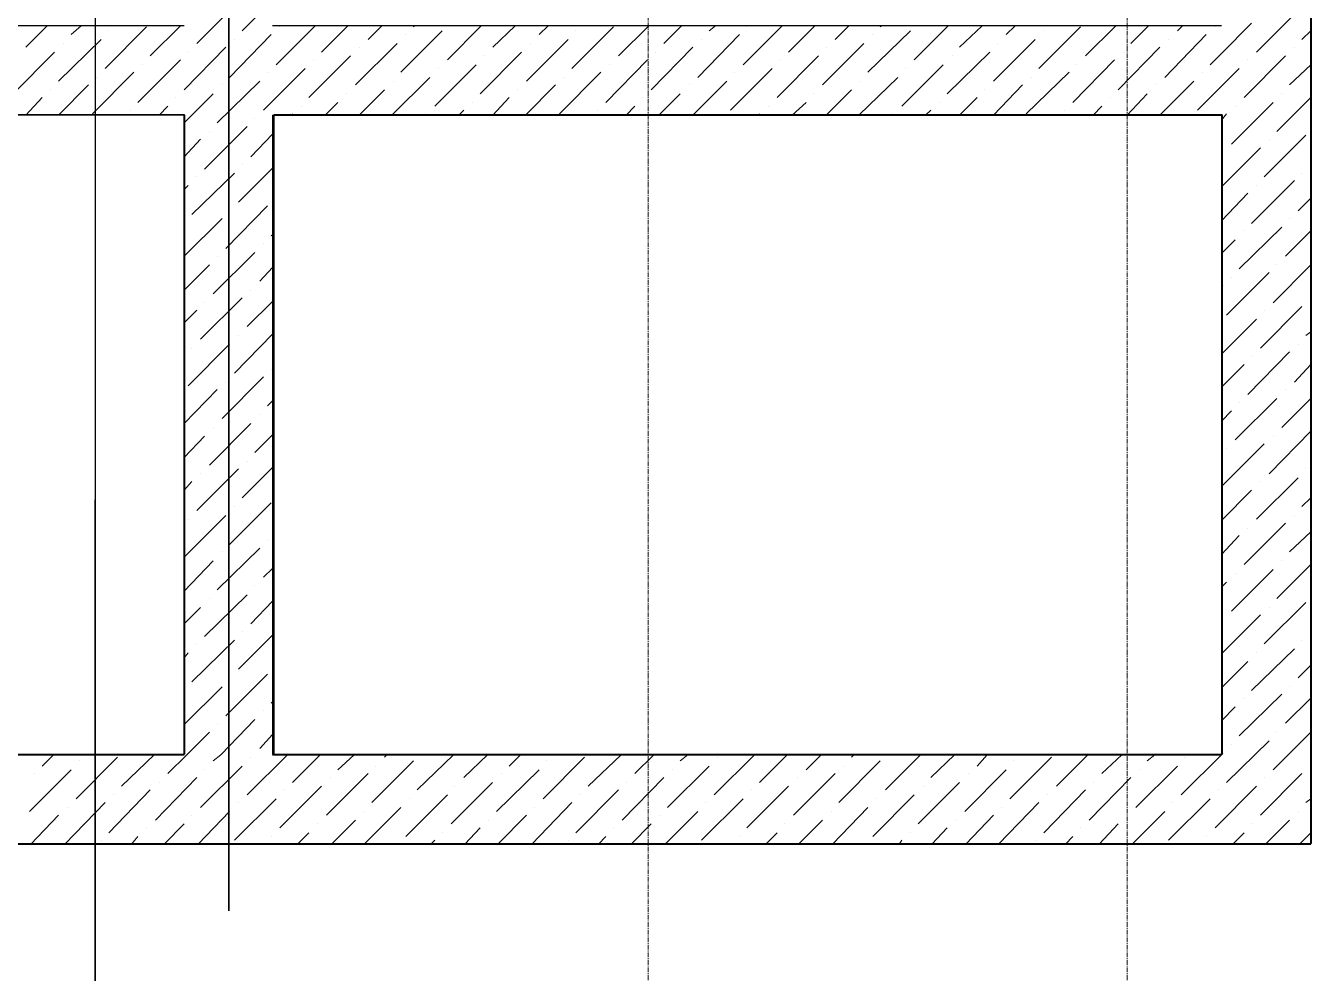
# Model space of a CAD drawing. Header units: millimetres. Extents: x -10178924 to 11692288, y -947381 to 58396.
# Drawn here: x 748715 to 753039, y -838164 to -834977 of the extents above; entities that cross this region are included whole.
import ezdxf

# ---------------------------------------------------------------- set-up
doc = ezdxf.new("R2010")
doc.units = ezdxf.units.MM
doc.linetypes.add('осевая', pattern=[50.8, 31.75, -6.35, 6.35, -6.35])
for name, color, linetype, lineweight in [('PDF _0', 7, 'Continuous', 9), ('PDF _Разрезы', 7, 'Continuous', 9), ('PDF _Стены', 7, 'Continuous', 9), ('Оси', 253, 'Continuous', 9), ('Размеры осевые', 153, 'Continuous', 9), ('Стены', 7, 'Continuous', 20)]:
    doc.layers.add(name, color=color, linetype=linetype, lineweight=lineweight)
doc.layers.add('PDF _PDF _Разрезы', color=7, linetype='Continuous')
doc.layers.add('PDF _Оси', color=8, linetype='Continuous', true_color=0x414141)

# ---------------------------------------------------------------- blocks, each defined once
blk = doc.blocks.new('A$C5282721b')
at = {"layer": 'PDF _Разрезы', "color": 18, "lineweight": 9, "true_color": 0x000000, "transparency": 33554687}
blk.add_lwpolyline([(26590.978, -58613.553), (26594.843, 2746.034)], dxfattribs=at)
at = {"layer": 'Оси', "color": 18, "ltscale": 50, "true_color": 0x000000, "transparency": 33554687}
blk.add_line((27041.112, -48091.494), (27041.112, -57162.83), dxfattribs=at)
at = {"layer": 'Размеры осевые', "color": 251, "linetype": 'осевая', "ltscale": 0.5, "transparency": 33554687}
for p, q in [((28450, -58512.867), (28450, -4812.867)), ((30062.087, -58512.867), (30062.087, -46412.867))]:
    blk.add_line(p, q, dxfattribs=at)
at = {"layer": 'Стены', "color": 18, "linetype": 'Continuous', "lineweight": 25, "true_color": 0x000000, "transparency": 33554687}
for p, q in [((30680.879, -48466.478), (30680.879, -56936.52)), ((26891.112, -54486.52), (23701.346, -54486.52)), ((26891.112, -54486.52), (26891.112, -56636.52)), ((30380.879, -54486.52), (27191.112, -54486.52)), ((27191.112, -54486.52), (27191.112, -56636.52)), ((30380.879, -54486.52), (30380.879, -56636.52)), ((23701.346, -56636.52), (26891.112, -56636.52)), ((27191.112, -56636.52), (30380.879, -56636.52)), ((23401.346, -56936.52), (30680.879, -56936.52))]:
    blk.add_line(p, q, dxfattribs=at)

msp = doc.modelspace()

# ---------------------------------------------------------------- linework, layer by layer
at = {"layer": 'PDF _0', "lineweight": 0}
for points in [[(749291.2, -835036.8), (749430.9, -834897.1)], [(749443.6, -834994.4), (749545.2, -834892.8)], [(752855.7, -835066.4), (752995.4, -834926.7)], [(748715.5, -835049.5), (748787.4, -834977.5)], [(748867.9, -835007.1), (748901.7, -834977.5)], [(748982.2, -835121.4), (749121.9, -834981.7)], [(748994.9, -834994.4), (748994.9, -834994.4)], [(749134.6, -835079.1), (749236.2, -834977.5)], [(749557.9, -835108.7), (749689.1, -834977.5)], [(749570.6, -834981.7), (749570.6, -834981.7)], [(749710.3, -835066.4), (749799.2, -834977.5)], [(749866.9, -835024.1), (749913.5, -834977.5)], [(749977, -835134.1), (750116.7, -834994.4)], [(750019.3, -834981.7), (750023.6, -834977.5)], [(750133.6, -835091.8), (750247.9, -834977.5)], [(750286.1, -835049.5), (750362.2, -834977.5)], [(750442.7, -835007.1), (750472.3, -834977.5)], [(750552.8, -835121.4), (750692.4, -834981.7)], [(750565.5, -834994.4), (750565.5, -834994.4)], [(750709.4, -835079.1), (750811, -834977.5)], [(750861.8, -835036.8), (750921.1, -834977.5)], [(751014.2, -834994.4), (751035.4, -834977.5)], [(751128.5, -835108.7), (751259.7, -834977.5)], [(751141.2, -834981.7), (751141.2, -834981.7)], [(751280.9, -835066.4), (751369.8, -834977.5)], [(751437.5, -835024.1), (751484.1, -834977.5)], [(751547.6, -835134.1), (751691.5, -834994.4)], [(751589.9, -834981.7), (751594.2, -834977.5)], [(751704.2, -835091.8), (751818.5, -834977.5)], [(751856.6, -835049.5), (751932.8, -834977.5)], [(752013.3, -835007.1), (752042.9, -834977.5)], [(752123.3, -835121.4), (752263, -834981.7)], [(752140.3, -834994.4), (752140.3, -834994.4)], [(752280, -835079.1), (752381.6, -834977.5)], [(752432.4, -835036.8), (752491.6, -834977.5)], [(752589, -834994.4), (752605.9, -834977.5)], [(752716, -834981.7), (752716, -834981.7)], [(752737.2, -835070.6), (752838.8, -834969)], [(753008.1, -835024.1), (753037.7, -834994.4)], [(748825.5, -835163.8), (748969.5, -835024.1)], [(748842.5, -835036.8), (748842.5, -835036.8)], [(749401.3, -835151.1), (749541, -835007.1)], [(749418.2, -835024.1), (749418.2, -835024.1)], [(749824.6, -835176.5), (749964.3, -835036.8)], [(749993.9, -835007.1), (749993.9, -835007.1)], [(750400.4, -835163.8), (750540, -835024.1)], [(750413.1, -835036.8), (750413.1, -835036.8)], [(750976.1, -835151.1), (751115.8, -835007.1)], [(750988.8, -835024.1), (750988.8, -835024.1)], [(751395.2, -835176.5), (751534.9, -835036.8)], [(751564.5, -835007.1), (751564.5, -835007.1)], [(751970.9, -835163.8), (752110.6, -835024.1)], [(751983.6, -835036.8), (751983.6, -835036.8)], [(752546.7, -835151.1), (752686.4, -835007.1)], [(752559.4, -835024.1), (752559.4, -835024.1)], [(748673.1, -835206.1), (748812.8, -835066.4)], [(749248.9, -835193.4), (749388.6, -835049.5)], [(749261.6, -835066.4), (749261.6, -835066.4)], [(749668, -835218.8), (749807.7, -835079.1)], [(749837.3, -835049.5), (749837.3, -835049.5)], [(750243.7, -835206.1), (750383.4, -835066.4)], [(750256.4, -835079.1), (750256.4, -835079.1)], [(750819.5, -835193.4), (750959.1, -835049.5)], [(750832.2, -835066.4), (750832.2, -835066.4)], [(751242.8, -835218.8), (751382.5, -835079.1)], [(751407.9, -835049.5), (751407.9, -835049.5)], [(751814.3, -835206.1), (751958.2, -835066.4)], [(751831.2, -835079.1), (751831.2, -835079.1)], [(752390, -835193.4), (752529.7, -835049.5)], [(752407, -835066.4), (752407, -835066.4)], [(752699.1, -835108.7), (752737.2, -835070.6)], [(752813.4, -835218.8), (752953.1, -835079.1)], [(752982.7, -835049.5), (752982.7, -835049.5)], [(749092.2, -835235.7), (749236.2, -835091.8)], [(749109.2, -835108.7), (749109.2, -835108.7)], [(749515.6, -835261.1), (749655.3, -835121.4)], [(749684.9, -835091.8), (749684.9, -835091.8)], [(750091.3, -835248.4), (750231, -835108.7)], [(750104, -835121.4), (750104, -835121.4)], [(750667.1, -835235.7), (750806.7, -835091.8)], [(750679.8, -835108.7), (750679.8, -835108.7)], [(751086.2, -835261.1), (751225.8, -835121.4)], [(751255.5, -835091.8), (751255.5, -835091.8)], [(751661.9, -835248.4), (751801.6, -835108.7)], [(751674.6, -835121.4), (751674.6, -835121.4)], [(752237.6, -835235.7), (752377.3, -835091.8)], [(752250.3, -835108.7), (752250.3, -835108.7)], [(752737.2, -835180.7), (752796.4, -835121.4)], [(752826.1, -835091.8), (752826.1, -835091.8)], [(752965.8, -835176.5), (753037.7, -835108.7)], [(748939.8, -835273.8), (749079.5, -835134.1)], [(748952.5, -835151.1), (748952.5, -835151.1)], [(749358.9, -835303.5), (749502.9, -835163.8)], [(749528.3, -835134.1), (749528.3, -835134.1)], [(749947.4, -835278.1), (750074.4, -835151.1)], [(749951.6, -835163.8), (749951.6, -835163.8)], [(750510.4, -835273.8), (750650.1, -835134.1)], [(750523.1, -835151.1), (750523.1, -835151.1)], [(750959.2, -835278.1), (751073.5, -835163.8)], [(751098.9, -835134.1), (751098.9, -835134.1)], [(751518, -835278.1), (751649.2, -835151.1)], [(751522.2, -835163.8), (751522.2, -835163.8)], [(752081, -835273.8), (752224.9, -835134.1)], [(752097.9, -835151.1), (752097.9, -835151.1)], [(752529.7, -835278.1), (752644, -835163.8)], [(752673.7, -835134.1), (752673.7, -835134.1)], [(748800.1, -835193.4), (748800.1, -835193.4)], [(748825.5, -835278.1), (748927.1, -835176.5)], [(749248.9, -835303.5), (749346.2, -835206.1)], [(749375.9, -835176.5), (749375.9, -835176.5)], [(749795, -835206.1), (749795, -835206.1)], [(749837.3, -835278.1), (749922, -835193.4)], [(750370.7, -835193.4), (750370.7, -835193.4)], [(750396.1, -835278.1), (750497.7, -835176.5)], [(750844.9, -835278.1), (750916.8, -835206.1)], [(750946.5, -835176.5), (750946.5, -835176.5)], [(751365.6, -835206.1), (751365.6, -835206.1)], [(751407.9, -835278.1), (751492.6, -835193.4)], [(751941.3, -835193.4), (751941.3, -835193.4)], [(751970.9, -835278.1), (752068.3, -835176.5)], [(752419.7, -835278.1), (752487.4, -835206.1)], [(752517, -835176.5), (752517, -835176.5)], [(752656.7, -835261.1), (752737.2, -835180.7)], [(752940.4, -835206.1), (752940.4, -835206.1)], [(748715.5, -835278.1), (748770.5, -835218.8)], [(749164.2, -835278.1), (749193.8, -835248.4)], [(749219.2, -835218.8), (749219.2, -835218.8)], [(749642.6, -835248.4), (749642.6, -835248.4)], [(749723, -835278.1), (749765.3, -835235.7)], [(750218.3, -835235.7), (750218.3, -835235.7)], [(750286.1, -835278.1), (750341.1, -835218.8)], [(750734.8, -835278.1), (750764.4, -835248.4)], [(750789.8, -835218.8), (750789.8, -835218.8)], [(751213.2, -835248.4), (751213.2, -835248.4)], [(751293.6, -835278.1), (751340.2, -835235.7)], [(751788.9, -835235.7), (751788.9, -835235.7)], [(751856.6, -835278.1), (751915.9, -835218.8)], [(752305.4, -835278.1), (752335, -835248.4)], [(752364.6, -835218.8), (752364.6, -835218.8)], [(752771, -835375.4), (752910.7, -835235.7)], [(752783.7, -835248.4), (752783.7, -835248.4)], [(752923.4, -835333.1), (753037.7, -835218.8)], [(749066.8, -835261.1), (749066.8, -835261.1)], [(749485.9, -835290.8), (749485.9, -835290.8)], [(749612.9, -835278.1), (749612.9, -835273.8)], [(750061.7, -835273.8), (750061.7, -835273.8)], [(750171.8, -835278.1), (750188.7, -835261.1)], [(750637.4, -835261.1), (750637.4, -835261.1)], [(751183.5, -835278.1), (751183.5, -835273.8)], [(751632.3, -835273.8), (751632.3, -835273.8)], [(751742.3, -835278.1), (751759.3, -835261.1)], [(752208, -835261.1), (752208, -835261.1)], [(752737.2, -835295), (752754.1, -835273.8)], [(749316.6, -835460.1), (749460.5, -835316.2)], [(749333.5, -835333.1), (749333.5, -835333.1)], [(749473.2, -835417.8), (749545.2, -835341.6)], [(749248.9, -835417.8), (749303.9, -835358.5)], [(752737.2, -835519.4), (752868.4, -835388.1)], [(752881.1, -835485.5), (753020.8, -835345.8)], [(752898, -835358.5), (752898, -835358.5)], [(752741.4, -835400.8), (752741.4, -835400.8)], [(749274.3, -835612.5), (749418.2, -835472.8)], [(749430.9, -835570.2), (749545.2, -835455.9)], [(749443.6, -835443.2), (749443.6, -835443.2)], [(753008.1, -835472.8), (753008.1, -835472.8)], [(753037.7, -835443.2), (753037.7, -835443.2)], [(749248.9, -835527.8), (749261.6, -835515.1)], [(749291.2, -835485.5), (749291.2, -835485.5)], [(752838.8, -835642.1), (752982.7, -835498.2)], [(752855.7, -835515.1), (752855.7, -835515.1)], [(752737.2, -835633.7), (752826.1, -835540.5)], [(752995.4, -835599.8), (753037.7, -835557.5)], [(749388.6, -835726.8), (749528.3, -835582.9)], [(749401.3, -835599.8), (749401.3, -835599.8)], [(749248.9, -835752.2), (749375.9, -835625.2)], [(749248.9, -835642.1), (749248.9, -835642.1)], [(752965.8, -835625.2), (752965.8, -835625.2)], [(749541, -835684.5), (749545.2, -835680.2)], [(752796.4, -835794.5), (752940.4, -835654.8)], [(752813.4, -835667.5), (752813.4, -835667.5)], [(752953.1, -835752.2), (753037.7, -835667.5)], [(749515.6, -835709.9), (749515.6, -835709.9)], [(752737.2, -835743.7), (752783.7, -835697.2)], [(749346.2, -835879.2), (749485.9, -835739.5)], [(749358.9, -835752.2), (749358.9, -835752.2)], [(749248.9, -835866.5), (749333.5, -835781.8)], [(749502.9, -835836.9), (749545.2, -835790.3)], [(752754.1, -835951.2), (752898, -835807.2)], [(752910.7, -835908.8), (753037.7, -835781.8)], [(752923.4, -835781.8), (752923.4, -835781.8)], [(752737.2, -835858), (752741.4, -835849.6)], [(752771, -835824.2), (752771, -835824.2)], [(749303.9, -836031.6), (749443.6, -835891.9)], [(749460.5, -835989.3), (749545.2, -835904.6)], [(749473.2, -835866.5), (749473.2, -835866.5)], [(753037.7, -835891.9), (753037.7, -835891.9)], [(749248.9, -835976.6), (749291.2, -835934.2)], [(749316.6, -835908.8), (749316.6, -835908.8)], [(752868.4, -836061.2), (753008.1, -835921.5)], [(752881.1, -835934.2), (752881.1, -835934.2)], [(752737.2, -836082.4), (752855.7, -835963.9)], [(749418.2, -836145.9), (749545.2, -836014.7)], [(749430.9, -836018.9), (749430.9, -836018.9)], [(753020.8, -836018.9), (753037.7, -836006.2)], [(749261.6, -836188.2), (749401.3, -836048.5)], [(749274.3, -836061.2), (749274.3, -836061.2)], [(752826.1, -836217.9), (752965.8, -836073.9)], [(752995.4, -836048.5), (752995.4, -836048.5)], [(749248.9, -836090.9), (749248.9, -836090.9)], [(752737.2, -836192.5), (752813.4, -836116.3)], [(752838.8, -836090.9), (752838.8, -836090.9)], [(752982.7, -836175.5), (753037.7, -836116.3)], [(749375.9, -836298.3), (749515.6, -836158.6)], [(749541, -836133.2), (749541, -836133.2)], [(749248.9, -836315.2), (749358.9, -836200.9)], [(749388.6, -836175.5), (749388.6, -836175.5)], [(752953.1, -836200.9), (752953.1, -836200.9)], [(749528.3, -836256), (749545.2, -836239)], [(752783.7, -836370.3), (752923.4, -836230.6)], [(752796.4, -836243.3), (752796.4, -836243.3)], [(752940.4, -836327.9), (753037.7, -836230.6)], [(749502.9, -836285.6), (749502.9, -836285.6)], [(752737.2, -836306.8), (752771, -836272.9)], [(749333.5, -836454.9), (749473.2, -836315.2)], [(749346.2, -836327.9), (749346.2, -836327.9)], [(749248.9, -836429.5), (749316.6, -836357.6)], [(749485.9, -836412.6), (749545.2, -836353.3)], [(752741.4, -836522.7), (752881.1, -836383)], [(752898, -836484.6), (753037.7, -836340.6)], [(752910.7, -836357.6), (752910.7, -836357.6)], [(752754.1, -836399.9), (752754.1, -836399.9)], [(749291.2, -836607.3), (749430.9, -836467.6)], [(749443.6, -836565), (749545.2, -836463.4)], [(749460.5, -836442.2), (749460.5, -836442.2)], [(753020.8, -836467.6), (753020.8, -836467.6)], [(749248.9, -836539.6), (749274.3, -836510)], [(749303.9, -836484.6), (749303.9, -836484.6)], [(752855.7, -836637), (752995.4, -836497.3)], [(752868.4, -836510), (752868.4, -836510)], [(752737.2, -836641.2), (752838.8, -836539.6)], [(749401.3, -836721.6), (749541, -836581.9)], [(749418.2, -836594.6), (749418.2, -836594.6)], [(753008.1, -836594.6), (753037.7, -836565)], [(749248.9, -836764), (749388.6, -836624.3)], [(749261.6, -836637), (749261.6, -836637)], [(752982.7, -836624.3), (752982.7, -836624.3)], [(752813.4, -836789.4), (752953.1, -836649.7)], [(752826.1, -836666.6), (752826.1, -836666.6)], [(752965.8, -836747), (753037.7, -836679.3)], [(749528.3, -836708.9), (749528.3, -836708.9)], [(752737.2, -836755.5), (752796.4, -836692)], [(749358.9, -836874), (749502.9, -836734.3)], [(749375.9, -836747), (749375.9, -836747)], [(749248.9, -836878.3), (749346.2, -836776.7)], [(749515.6, -836831.7), (749545.2, -836802.1)], [(752771, -836946), (752910.7, -836806.3)], [(752923.4, -836903.7), (753037.7, -836789.4)], [(752940.4, -836776.7), (752940.4, -836776.7)], [(752737.2, -836865.6), (752754.1, -836848.6)], [(752783.7, -836819), (752783.7, -836819)], [(749316.6, -837030.7), (749460.5, -836891)], [(749485.9, -836861.3), (749485.9, -836861.3)], [(749248.9, -836988.3), (749303.9, -836933.3)], [(749333.5, -836903.7), (749333.5, -836903.7)], [(749473.2, -836988.3), (749545.2, -836912.1)], [(752881.1, -837056.1), (753020.8, -836916.4)], [(752898, -836933.3), (752898, -836933.3)], [(752737.2, -837089.9), (752868.4, -836958.7)], [(752741.4, -836975.6), (752741.4, -836975.6)], [(749430.9, -837140.7), (749545.2, -837026.5)], [(749443.6, -837013.7), (749443.6, -837013.7)], [(753037.7, -837013.7), (753037.7, -837013.7)], [(749274.3, -837183.1), (749418.2, -837043.4)], [(749291.2, -837056.1), (749291.2, -837056.1)], [(752838.8, -837212.7), (752982.7, -837073)], [(753008.1, -837043.4), (753008.1, -837043.4)], [(749248.9, -837102.6), (749261.6, -837085.7)], [(752737.2, -837204.2), (752826.1, -837115.4)], [(752855.7, -837085.7), (752855.7, -837085.7)], [(749388.6, -837297.4), (749528.3, -837157.7)], [(752995.4, -837170.4), (753037.7, -837128)], [(749248.9, -837327), (749375.9, -837200)], [(749401.3, -837170.4), (749401.3, -837170.4)], [(752965.8, -837200), (752965.8, -837200)], [(749248.9, -837212.7), (749248.9, -837212.7)], [(752796.4, -837365.1), (752940.4, -837225.4)], [(752813.4, -837238.1), (752813.4, -837238.1)], [(752953.1, -837322.8), (753037.7, -837238.1)], [(749515.6, -837280.4), (749515.6, -837280.4)], [(749541, -837255), (749545.2, -837250.8)], [(752737.2, -837314.3), (752783.7, -837267.7)], [(749358.9, -837322.8), (749358.9, -837322.8)], [(749371.6, -837428.6), (749485.9, -837310.1)], [(749257.3, -837428.6), (749333.5, -837352.4)], [(749502.9, -837407.4), (749545.2, -837360.9)], [(752910.7, -837479.4), (753037.7, -837352.4)], [(752923.4, -837352.4), (752923.4, -837352.4)], [(752754.1, -837521.7), (752898, -837382.1)], [(752771, -837394.7), (752771, -837394.7)], [(748770.5, -837466.7), (748808.6, -837428.6)], [(748884.8, -837576.8), (749024.5, -837437.1)], [(748897.5, -837449.8), (748897.5, -837449.8)], [(749037.2, -837534.4), (749147.3, -837428.6)], [(749193.8, -837492.1), (749257.3, -837428.6)], [(749346.2, -837449.8), (749371.6, -837428.6)], [(749460.5, -837564.1), (749596, -837428.6)], [(749473.2, -837437.1), (749473.2, -837437.1)], [(749612.9, -837521.7), (749706.1, -837428.6)], [(749765.3, -837479.4), (749820.4, -837428.6)], [(749879.6, -837589.5), (750019.3, -837449.8)], [(749922, -837437.1), (749930.4, -837428.6)], [(750032, -837547.1), (750154.8, -837428.6)], [(750188.7, -837504.8), (750269.1, -837428.6)], [(750341.1, -837466.7), (750379.2, -837428.6)], [(750455.4, -837576.8), (750595.1, -837437.1)], [(750468.1, -837449.8), (750468.1, -837449.8)], [(750607.8, -837534.4), (750717.8, -837428.6)], [(750764.4, -837492.1), (750827.9, -837428.6)], [(750916.8, -837449.8), (750942.2, -837428.6)], [(751031.1, -837564.1), (751166.6, -837428.6)], [(751043.8, -837437.1), (751043.8, -837437.1)], [(751183.5, -837521.7), (751276.7, -837428.6)], [(751340.2, -837479.4), (751391, -837428.6)], [(751450.2, -837589.5), (751589.9, -837449.8)], [(751492.6, -837437.1), (751501, -837428.6)], [(751606.9, -837547.1), (751725.4, -837428.6)], [(751759.3, -837504.8), (751839.7, -837428.6)], [(751915.9, -837466.7), (751949.8, -837428.6)], [(752026, -837576.8), (752165.7, -837437.1)], [(752038.7, -837449.8), (752038.7, -837449.8)], [(752182.6, -837534.4), (752288.4, -837428.6)], [(752335, -837492.1), (752402.7, -837428.6)], [(752487.4, -837449.8), (752512.8, -837428.6)], [(752601.7, -837564.1), (752741.4, -837424.4)], [(752614.4, -837437.1), (752614.4, -837437.1)], [(748728.2, -837619.1), (748867.9, -837479.4)], [(748745.1, -837492.1), (748745.1, -837492.1)], [(749151.5, -837648.8), (749291.2, -837504.8)], [(749303.9, -837606.4), (749443.6, -837466.7)], [(749316.6, -837479.4), (749316.6, -837479.4)], [(749727.2, -837631.8), (749866.9, -837492.1)], [(749739.9, -837504.8), (749739.9, -837504.8)], [(749892.3, -837466.7), (749892.3, -837466.7)], [(750298.8, -837619.1), (750442.7, -837479.4)], [(750315.7, -837492.1), (750315.7, -837492.1)], [(750722.1, -837648.8), (750861.8, -837504.8)], [(750874.5, -837606.4), (751014.2, -837466.7)], [(750891.4, -837479.4), (750891.4, -837479.4)], [(751297.8, -837631.8), (751437.5, -837492.1)], [(751310.5, -837504.8), (751310.5, -837504.8)], [(751467.2, -837466.7), (751467.2, -837466.7)], [(751873.6, -837619.1), (752013.3, -837479.4)], [(751886.3, -837492.1), (751886.3, -837492.1)], [(752292.7, -837648.8), (752432.4, -837504.8)], [(752449.3, -837606.4), (752589, -837466.7)], [(752462, -837479.4), (752462, -837479.4)], [(752868.4, -837631.8), (753008.1, -837492.1)], [(752881.1, -837504.8), (752881.1, -837504.8)], [(753037.7, -837466.7), (753037.7, -837466.7)], [(748994.9, -837691.1), (749134.6, -837547.2)], [(749164.2, -837521.7), (749164.2, -837521.7)], [(749570.6, -837674.2), (749710.3, -837534.5)], [(749583.3, -837547.1), (749583.3, -837547.1)], [(750146.3, -837661.5), (750286, -837521.8)], [(750159.1, -837534.4), (750159.1, -837534.4)], [(750565.5, -837691.1), (750709.4, -837547.2)], [(750734.8, -837521.7), (750734.8, -837521.7)], [(751141.2, -837674.2), (751280.9, -837534.5)], [(751158.1, -837547.1), (751158.1, -837547.1)], [(751716.9, -837661.5), (751856.6, -837521.8)], [(751733.9, -837534.4), (751733.9, -837534.4)], [(752140.3, -837691.1), (752280, -837547.2)], [(752305.4, -837521.7), (752305.4, -837521.7)], [(752716, -837674.2), (752855.7, -837534.5)], [(752728.7, -837547.1), (752728.7, -837547.1)], [(748846.7, -837729.2), (748982.2, -837589.5)], [(749011.8, -837564.1), (749011.8, -837564.1)], [(749418.2, -837716.5), (749557.9, -837576.8)], [(749430.9, -837589.5), (749430.9, -837589.5)], [(749993.9, -837703.8), (750133.6, -837564.1)], [(750006.6, -837576.8), (750006.6, -837576.8)], [(750417.3, -837729.2), (750552.7, -837589.5)], [(750582.4, -837564.1), (750582.4, -837564.1)], [(750988.8, -837716.5), (751128.5, -837576.8)], [(751001.5, -837589.5), (751001.5, -837589.5)], [(751564.5, -837703.8), (751704.2, -837564.1)], [(751577.2, -837576.8), (751577.2, -837576.8)], [(751987.9, -837729.2), (752123.3, -837589.5)], [(752153, -837564.1), (752153, -837564.1)], [(752559.4, -837716.5), (752699.1, -837576.8)], [(752572.1, -837589.5), (752572.1, -837589.5)], [(753020.8, -837589.5), (753037.7, -837576.8)], [(748732.4, -837729.2), (748825.5, -837631.8)], [(748855.2, -837606.4), (748855.2, -837606.4)], [(749274.3, -837631.8), (749274.3, -837631.8)], [(749295.4, -837729.2), (749401.3, -837619.1)], [(749850, -837619.1), (749850, -837619.1)], [(749854.2, -837729.2), (749977, -837606.4)], [(750303, -837729.2), (750400.3, -837631.8)], [(750425.8, -837606.4), (750425.8, -837606.4)], [(750849.1, -837631.8), (750849.1, -837631.8)], [(750866, -837729.2), (750976.1, -837619.1)], [(751424.8, -837619.1), (751424.8, -837619.1)], [(751429.1, -837729.2), (751547.6, -837606.4)], [(751877.8, -837729.2), (751970.9, -837631.8)], [(751996.3, -837606.4), (751996.3, -837606.4)], [(752419.7, -837631.8), (752419.7, -837631.8)], [(752436.6, -837729.2), (752546.7, -837619.1)], [(752995.4, -837619.1), (752995.4, -837619.1)], [(749121.9, -837674.2), (749121.9, -837674.2)], [(749181.1, -837729.2), (749248.9, -837661.5)], [(749697.6, -837661.5), (749697.6, -837661.5)], [(749744.2, -837729.2), (749824.6, -837648.8)], [(750192.9, -837729.2), (750243.7, -837674.2)], [(750273.4, -837648.8), (750273.4, -837648.8)], [(750692.5, -837674.2), (750692.5, -837674.2)], [(750751.7, -837729.2), (750819.5, -837661.5)], [(751268.2, -837661.5), (751268.2, -837661.5)], [(751314.8, -837729.2), (751395.2, -837648.8)], [(751763.5, -837729.2), (751814.3, -837674.2)], [(751843.9, -837648.8), (751843.9, -837648.8)], [(752263, -837674.2), (752263, -837674.2)], [(752326.5, -837729.2), (752390, -837661.5)], [(752838.8, -837661.5), (752838.8, -837661.5)], [(752885.3, -837729.2), (752965.8, -837648.8)], [(748969.5, -837716.5), (748969.5, -837716.5)], [(749071.1, -837729.2), (749092.2, -837703.8)], [(749541, -837703.8), (749541, -837703.8)], [(749629.9, -837729.2), (749668, -837691.1)], [(750078.6, -837729.2), (750091.3, -837716.5)], [(750116.7, -837691.1), (750116.7, -837691.1)], [(750540.1, -837716.5), (750540.1, -837716.5)], [(750641.7, -837729.2), (750667.1, -837703.8)], [(751115.8, -837703.8), (751115.8, -837703.8)], [(751204.7, -837729.2), (751242.8, -837691.1)], [(751653.4, -837729.2), (751661.9, -837716.5)], [(751691.5, -837691.1), (751691.5, -837691.1)], [(752110.6, -837716.5), (752110.6, -837716.5)], [(752212.2, -837729.2), (752237.6, -837703.8)], [(752686.4, -837703.8), (752686.4, -837703.8)], [(752775.3, -837729.2), (752813.4, -837691.1)], [(752999.6, -837729.2), (753037.7, -837691.1)]]:
    msp.add_lwpolyline(points, dxfattribs=at)
at = {"layer": 'PDF _PDF _Разрезы', "lineweight": 9}
msp.add_lwpolyline([(748948.3, -839405.6), (748952.5, -778045.5)], dxfattribs=at)
at = {"layer": 'PDF _Оси', "color": 8, "lineweight": 9, "true_color": 0x808080}
msp.add_lwpolyline([(749397, -828881.5), (749397, -837953.2)], dxfattribs=at)
at = {"layer": 'PDF _Стены', "color": 251, "lineweight": 25, "true_color": 0x545454}
for points in [[(745756.4, -837729.2), (753037.4, -837729.2), (753037.4, -829258.6)], [(749248.9, -834977.5), (746057, -834977.5)], [(752737.2, -834977.5), (749545.3, -834977.5)], [(749248.9, -837428.5), (749248.9, -835278.1), (746057, -835278.1)], [(749545.2, -835278.1), (749545.2, -837428.5)], [(749545.3, -835278.1), (752737.2, -835278.1), (752737.2, -837428.5)], [(746056.9, -837428.6), (749248.7, -837428.6)], [(749545.2, -837428.6), (752737, -837428.6)]]:
    msp.add_lwpolyline(points, dxfattribs=at)

# ---------------------------------------------------------------- block references
msp.add_blockref('A$C5282721b', (722358.6, -780790.4))

doc.saveas('drawing.dxf')
